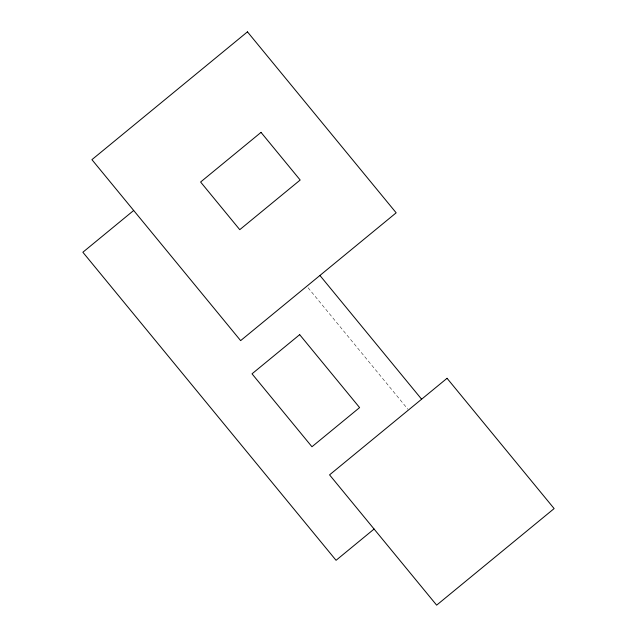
<?xml version="1.0" encoding="UTF-8"?>
<svg xmlns="http://www.w3.org/2000/svg" width="637" height="637" viewBox="0 0 637 637"><rect width="100%" height="100%" fill="white"/><g stroke="black" fill="none" stroke-linecap="round" stroke-linejoin="round"><path stroke-width="0.48" stroke-dasharray="3.19 2.39" d="M308.085 287.765L407.879 409.209"/><path stroke-width="0.96" d="M133.682 210.473L82.866 252.244L336.057 560.305L374.086 529.044M319.925 275.463L421.614 399.208M247.451 31.85L91.927 159.656L240.635 340.62L396.166 212.814L247.451 31.85M261.019 132.377L200.607 182.015L239.767 229.67L300.178 180.024L261.019 132.377M299.677 334.664L252.021 373.823L311.955 446.752L359.602 407.592L299.677 334.664M447.055 378.298L329.56 474.868L436.64 605.15L554.134 508.581L447.055 378.298"/></g></svg>
